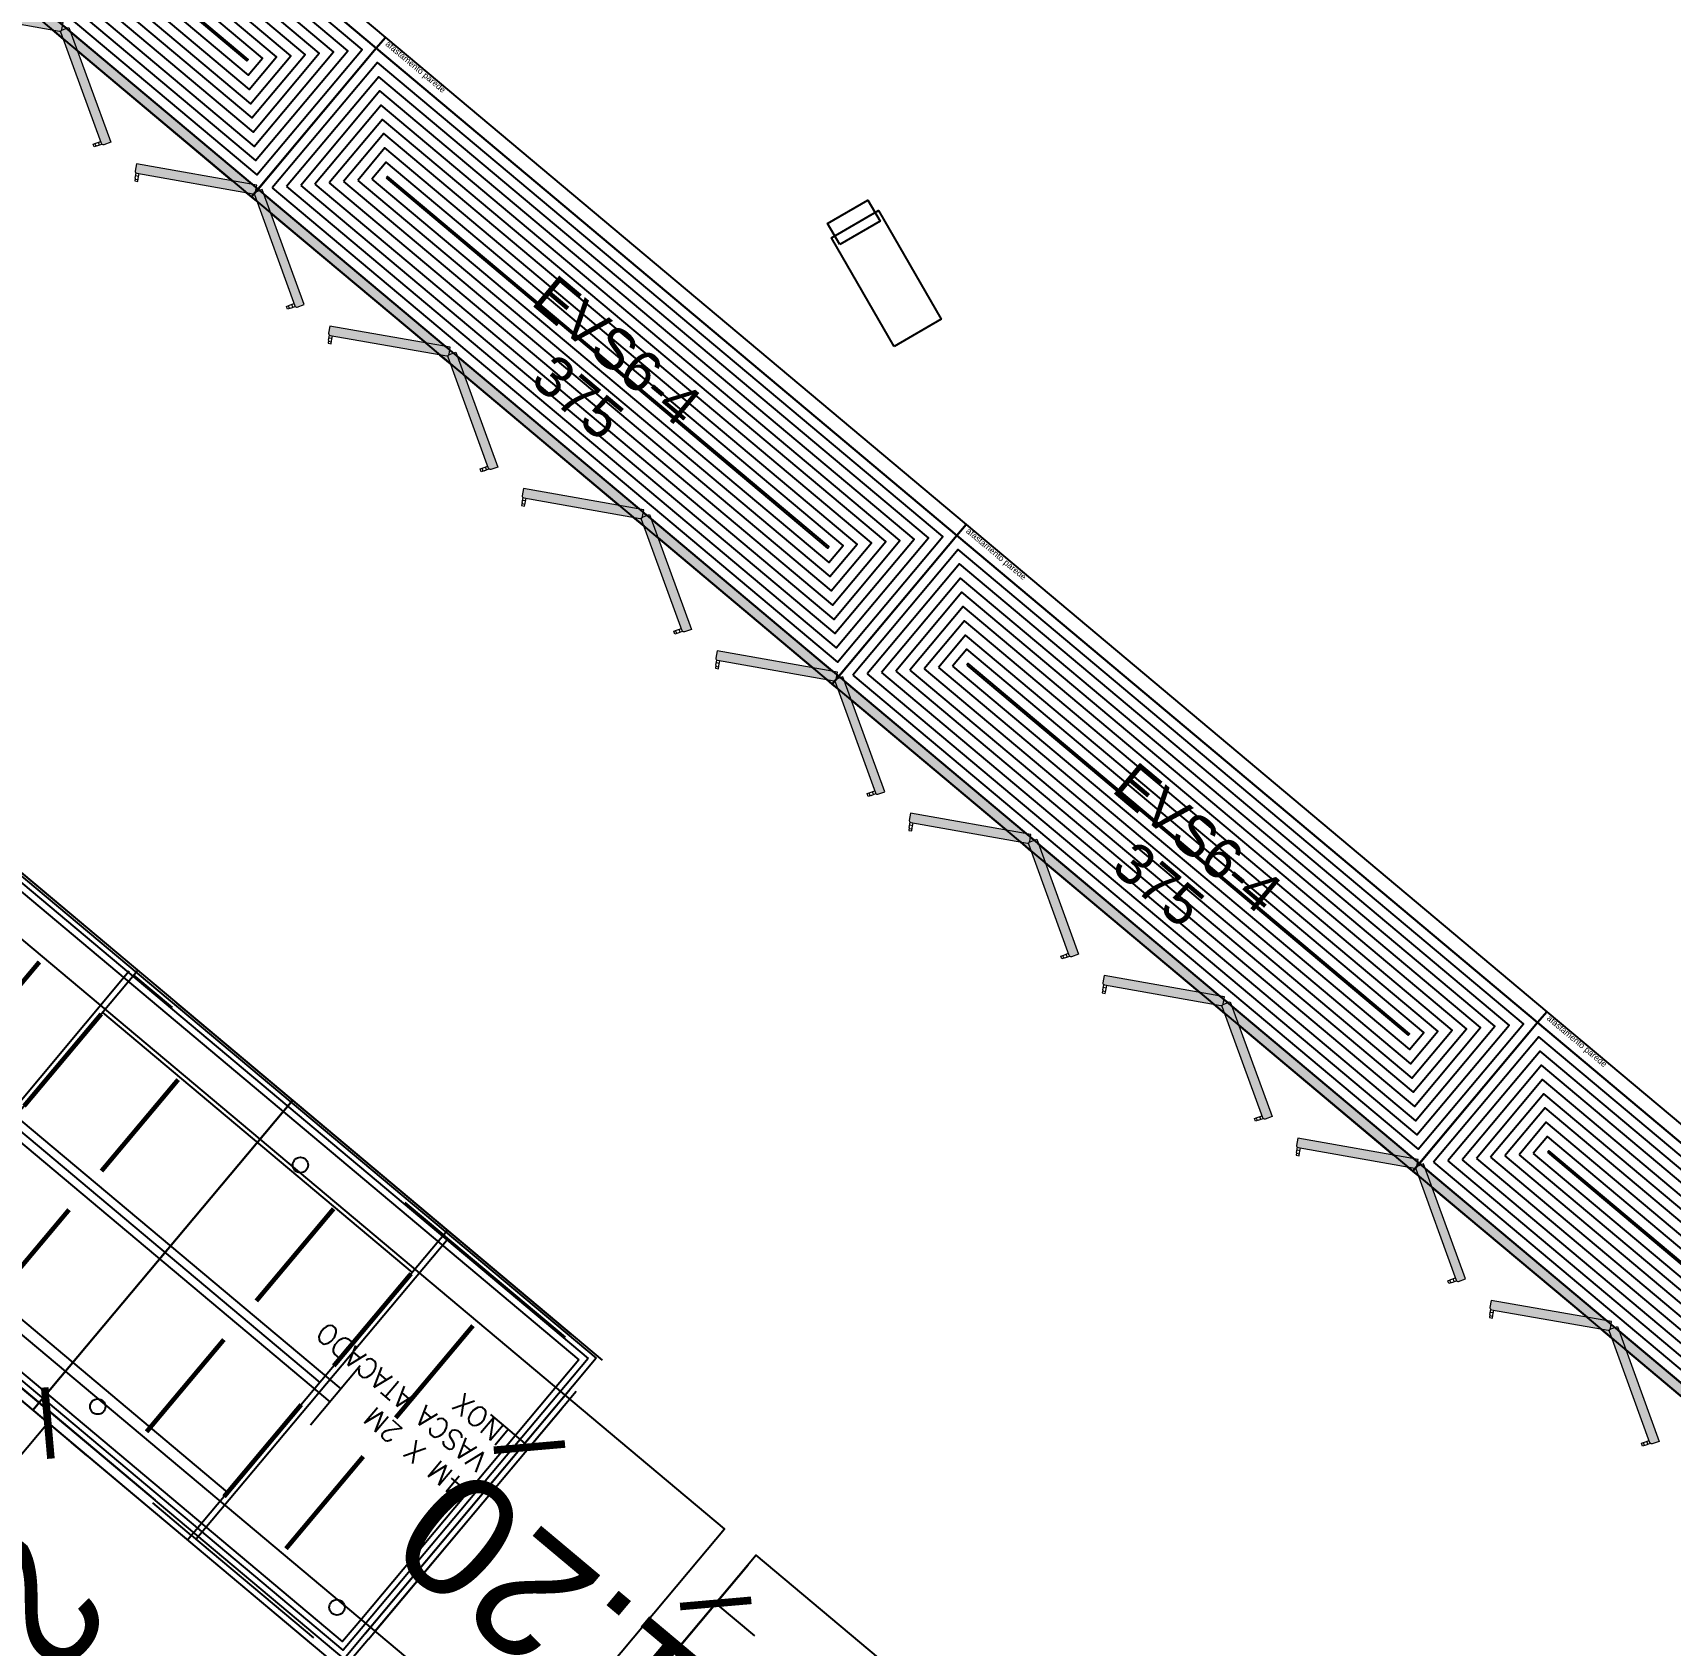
# Model space of a CAD drawing. Header units: metres. Extents: x 822482 to 822767, y 9662202 to 9662512.
# Drawn here: x 822666.51 to 822674.61, y 9662431.1 to 9662439.08 of the extents above; entities that cross this region are included whole.
import ezdxf
from ezdxf.enums import TextEntityAlignment as Align
from ezdxf.lldxf.tags import DXFTag

# ---------------------------------------------------------------- set-up
doc = ezdxf.new("R2010")
doc.units = ezdxf.units.M
for name, color, linetype in [('APRESENTAÇÃO PRÓMARKET', 7, 'Continuous'), ('ARQ_NE_EQUIPAMENTOS', 7, 'Continuous'), ('wbc_gabinete', 7, 'Continuous'), ('wbc_info_corte_gabinete', 7, 'Continuous')]:
    doc.layers.add(name, color=color, linetype=linetype)
doc.layers.add('ARQ_NE_COTAS', color=7, linetype='Continuous', true_color=0x000000)
doc.layers.add('wbc_balcao', color=7, linetype='Continuous', lineweight=0)
doc.styles.add('Arial', font='arial.ttf', dxfattribs={"height": 0.6})
doc.styles.add('ROMANS', font='romans', dxfattribs={"height": 0.2})
doc.styles.get("Standard").update_dxf_attribs({"font": 'arial.ttf'})
tags = doc.linetypes.add('DASH2', pattern=[19.05, 12.7, -6.35]).pattern_tags.tags
tags[6:7] = [DXFTag(74, 4), DXFTag(75, 0), DXFTag(340, '0'), DXFTag(46, 0.0), DXFTag(50, 0.0), DXFTag(44, 0.0), DXFTag(45, 0.0)]
tags[4:5] = [DXFTag(74, 4), DXFTag(75, 0), DXFTag(340, '0'), DXFTag(46, 0.0), DXFTag(50, 0.0), DXFTag(44, 0.0), DXFTag(45, 0.0)]
doc.dimstyles.new('1-300', dxfattribs={"dimtxt": 0.6, "dimasz": 0.25, "dimexe": 0.25, "dimexo": 0.25, "dimgap": 0.25, "dimtad": 1, "dimzin": 4, "dimdsep": 46, "dimtxsty": 'Arial', "dimblk": 'ARCHTICK', "dimcen": 0.25, "dimclrd": 256, "dimclre": 256, "dimclrt": 256, "dimadec": 0, "dimazin": 0, "dimtfac": 0.066667, "dimtix": 1, "dimtofl": 0, "dimtmove": 0, "dimatfit": 3, "dimldrblk": 'ARCHTICK', "dimfxl": 0.25, "dimtvp": 1, "dimtolj": 1, "dimtzin": 0, "dimarcsym": 0})

# ---------------------------------------------------------------- blocks, each defined once
blk = doc.blocks.new('*U478')
at = {"layer": 'APRESENTAÇÃO PRÓMARKET', "color": 8}
blk.add_lwpolyline([(300, 55.01), (300, 75.01), (-300, 75.01), (-300, 55.01), (-300, -55), (-300, -75), (300, -75), (300, -55)], close=True, dxfattribs=at)
at = {"layer": 'APRESENTAÇÃO PRÓMARKET', "color": 8, "const_width": 2.27}
for points in [[(-180, 72), (-180, 12.5)], [(-140, 72), (-140, 12.5)], [(-100, 72), (-100, 12.5)], [(50, 72), (50, 12.5)], [(100, 72), (100, 12.5)], [(140, 72), (140, 12.5)], [(-50, 71.5), (-50, 12.5)], [(-180, -12.5), (-180, -72)], [(-140, -12.5), (-140, -72)], [(-100, -12.5), (-100, -72)], [(-50, -12.5), (-50, -72)], [(50, -12.5), (50, -72)], [(100, -12.5), (100, -72)], [(140, -12.5), (140, -72)]]:
    blk.add_lwpolyline(points, dxfattribs=at)
blk = doc.blocks.new('_ARCHTICK')
at = {"color": 0, "linetype": 'ByBlock', "const_width": 0.15}
blk.add_lwpolyline([(-0.5, -0.5), (0.5, 0.5)], dxfattribs=at)
blk = doc.blocks.new('*D492')
at = {"layer": 'ARQ_NE_COTAS', "lineweight": -2, "transparency": 16777216}
for p, q in [((345.4326, -248.9098), (345.4326, -250.3489)), ((344.2295, -249.1598), (344.2295, -250.3489)), ((344.2295, -250.0989), (343.9795, -250.0989)), ((345.4326, -250.0989), (345.6826, -250.0989))]:
    blk.add_line(p, q, dxfattribs=at)
at = {"layer": 'Defpoints', "color": 0, "transparency": 16777216}
for p in [(345.4326, -248.6598), (344.2295, -248.9098), (345.4326, -250.0989)]:
    blk.add_point(p, dxfattribs=at)
at = {"layer": 'ARQ_NE_COTAS', "lineweight": -2, "transparency": 16777216, "xscale": 0.25, "yscale": 0.25, "zscale": 0.25}
blk.add_blockref('_ARCHTICK', (344.2295, -250.0989), dxfattribs=at)
at = {"layer": 'ARQ_NE_COTAS', "lineweight": -2, "transparency": 16777216, "xscale": 0.25, "yscale": 0.25, "zscale": 0.25, "rotation": 180}
blk.add_blockref('_ARCHTICK', (345.4326, -250.0989), dxfattribs=at)
at = {"layer": 'ARQ_NE_COTAS', "transparency": 16777216, "insert": (344.831, -249.5425), "char_height": 0.6, "attachment_point": 5, "style": 'Arial'}
blk.add_mtext('\\A1;1.20', dxfattribs=at)
blk = doc.blocks.new('*D497')
at = {"layer": 'ARQ_NE_COTAS', "lineweight": -2, "transparency": 16777216}
for p, q in [((347.1826, -246.0524), (347.0849, -246.0524)), ((347.3349, -248.6589), (347.3349, -246.0524)), ((347.1826, -248.6589), (347.0849, -248.6589))]:
    blk.add_line(p, q, dxfattribs=at)
at = {"layer": 'Defpoints', "color": 0, "transparency": 16777216}
for p in [(347.3349, -246.0524), (347.4326, -246.0524), (347.4326, -248.6589)]:
    blk.add_point(p, dxfattribs=at)
at = {"layer": 'ARQ_NE_COTAS', "lineweight": -2, "transparency": 16777216, "xscale": 0.25, "yscale": 0.25, "zscale": 0.25}
for p, rotation in [((347.3349, -246.0524), 90), ((347.3349, -248.6589), 270)]:
    blk.add_blockref('_ARCHTICK', p, dxfattribs=dict(at, rotation=rotation))
at = {"layer": 'ARQ_NE_COTAS', "transparency": 16777216, "insert": (346.7785, -247.3557), "char_height": 0.6, "attachment_point": 5, "rotation": 90, "style": 'Arial'}
blk.add_mtext('\\A1;2.61', dxfattribs=at)
blk = doc.blocks.new('EVS6-4_375')
at = {"layer": 'wbc_gabinete', "transparency": 33554687}
h = blk.add_hatch(color=255, dxfattribs=at)
edge = h.paths.add_edge_path()
edge.add_arc((0.96, 2.64), 1.06, 158.81082, 234.59275)
edge.add_line((0.34, 1.77), (51.07, -27.51))
edge.add_arc((51.51, -26.55), 1.06, 245.32634, 321.10827)
edge.add_line((52.34, -27.22), (54.16, -24.09))
edge.add_line((54.16, -24.09), (1.76, 6.16))
edge.add_line((1.76, 6.16), (0.04, 3.17))
edge.add_line((0.04, 3.17), (-0.03, 3.02))
edge = h.paths.add_edge_path()
edge.add_line((124.86, 3.17), (123.14, 6.16))
edge.add_line((123.14, 6.16), (70.74, -24.09))
edge.add_line((70.74, -24.09), (72.56, -27.22))
edge.add_arc((73.39, -26.55), 1.06, 218.89173, 294.67366)
edge.add_line((73.83, -27.51), (124.56, 1.77))
edge.add_arc((123.94, 2.64), 1.06, 305.40725, 381.18918)
edge.add_arc((123.94, 2.64), 1.06, 21.18918, 30)
edge = h.paths.add_edge_path()
edge.add_line((177.44, -27.22), (179.26, -24.09))
edge.add_line((179.26, -24.09), (126.86, 6.16))
edge.add_line((126.86, 6.16), (125.14, 3.17))
edge.add_arc((126.06, 2.64), 1.06, 150, 158.81082)
edge.add_arc((126.06, 2.64), 1.06, 158.89173, 234.67366)
edge.add_line((125.44, 1.77), (176.17, -27.51))
edge.add_arc((176.61, -26.55), 1.06, 245.40725, 321.18918)
edge = h.paths.add_edge_path()
edge.add_line((249.86, 3.17), (248.14, 6.16))
edge.add_line((248.14, 6.16), (195.74, -24.09))
edge.add_line((195.74, -24.09), (197.56, -27.22))
edge.add_arc((198.39, -26.55), 1.06, 218.89173, 294.67366)
edge.add_line((198.83, -27.51), (249.56, 1.77))
edge.add_arc((248.94, 2.64), 1.06, 305.40725, 381.18918)
edge.add_arc((248.94, 2.64), 1.06, 21.18918, 30)
edge = h.paths.add_edge_path()
edge.add_line((302.44, -27.22), (304.26, -24.09))
edge.add_line((304.26, -24.09), (251.86, 6.16))
edge.add_line((251.86, 6.16), (250.14, 3.17))
edge.add_arc((251.06, 2.64), 1.06, 150, 158.81082)
edge.add_arc((251.06, 2.64), 1.06, 158.89173, 234.67366)
edge.add_line((250.44, 1.77), (301.17, -27.51))
edge.add_arc((301.61, -26.55), 1.06, 245.40725, 321.18918)
edge = h.paths.add_edge_path()
edge.add_line((374.96, 3.17), (373.24, 6.16))
edge.add_line((373.24, 6.16), (320.84, -24.09))
edge.add_line((320.84, -24.09), (322.66, -27.22))
edge.add_arc((323.49, -26.55), 1.06, 218.89173, 294.67366)
edge.add_line((323.93, -27.51), (374.66, 1.77))
edge.add_arc((374.04, 2.64), 1.06, 305.40725, 381.18918)
edge.add_arc((374.04, 2.64), 1.06, 21.18918, 30)
blk.add_hatch(color=9, dxfattribs=at).paths.add_polyline_path([(375, 0), (375, 5), (0, 5), (0, 0)])
at = {"layer": 'Defpoints', "color": 6, "linetype": 'DASH2', "ltscale": 0.5}
for p, q in [((0, 96), (0, 103)), ((0, 103), (375, 103)), ((375, 103), (375, 96))]:
    blk.add_line(p, q, dxfattribs=at)
at = {"layer": 'wbc_balcao', "linetype": 'Continuous', "transparency": 33554687}
for p, q in [((0, 0), (0, 3)), ((3.42, 0), (0, 0)), ((128.52, 0), (121.48, 0)), ((253.52, 0), (246.48, 0)), ((375, 0), (371.58, 0)), ((48.05, -30.39), (48.8, -29.09)), ((49.35, -31.14), (48.05, -30.39)), ((49.85, -30.27), (48.55, -29.52)), ((48.8, -29.09), (50.05, -26.93)), ((50.1, -29.84), (49.35, -31.14)), ((50.73, -28.74), (49.43, -27.99)), ((50.1, -29.84), (51.39, -27.6)), ((74.8, -29.84), (73.51, -27.6)), ((74.17, -28.74), (75.47, -27.99)), ((74.8, -29.84), (75.55, -31.14)), ((76.1, -29.09), (74.85, -26.93)), ((75.05, -30.27), (76.35, -29.52)), ((75.55, -31.14), (76.85, -30.39)), ((76.85, -30.39), (76.1, -29.09)), ((173.15, -30.39), (173.9, -29.09)), ((174.45, -31.14), (173.15, -30.39)), ((174.95, -30.27), (173.65, -29.52)), ((173.9, -29.09), (175.15, -26.93)), ((175.2, -29.84), (174.45, -31.14)), ((175.83, -28.74), (174.53, -27.99)), ((175.2, -29.84), (176.49, -27.6)), ((199.8, -29.84), (198.51, -27.6)), ((199.17, -28.74), (200.47, -27.99)), ((199.8, -29.84), (200.55, -31.14)), ((201.1, -29.09), (199.85, -26.93)), ((200.05, -30.27), (201.35, -29.52)), ((200.55, -31.14), (201.85, -30.39)), ((201.85, -30.39), (201.1, -29.09)), ((298.15, -30.39), (298.9, -29.09)), ((299.45, -31.14), (298.15, -30.39)), ((299.95, -30.27), (298.65, -29.52)), ((298.9, -29.09), (300.15, -26.93)), ((300.2, -29.84), (299.45, -31.14)), ((300.83, -28.74), (299.53, -27.99)), ((300.2, -29.84), (301.49, -27.6)), ((324.9, -29.84), (323.61, -27.6)), ((324.27, -28.74), (325.57, -27.99)), ((324.9, -29.84), (325.65, -31.14)), ((326.2, -29.09), (324.95, -26.93)), ((325.15, -30.27), (326.45, -29.52)), ((325.65, -31.14), (326.95, -30.39)), ((326.95, -30.39), (326.2, -29.09))]:
    blk.add_line(p, q, dxfattribs=at)
at = {"layer": 'wbc_balcao', "color": 7, "transparency": 33554687}
for points in [[(-0.03, 3.02, 0.343264), (0.34, 1.77), (51.07, -27.51, 0.343264), (52.34, -27.22), (54.16, -24.09), (1.76, 6.16), (0.04, 3.17)], [(124.86, 3.17), (123.14, 6.16), (70.74, -24.09), (72.56, -27.22, 0.343264), (73.83, -27.51), (124.56, 1.77, 0.343264), (124.93, 3.02, 0.038463), (124.86, 3.17, 0.038463)], [(177.44, -27.22, -0.343264), (176.17, -27.51), (125.44, 1.77, -0.343264), (125.07, 3.02, -0.038463), (125.14, 3.17), (126.86, 6.16), (179.26, -24.09), (177.44, -27.22)], [(249.86, 3.17), (248.14, 6.16), (195.74, -24.09), (197.56, -27.22, 0.343264), (198.83, -27.51), (249.56, 1.77, 0.343264), (249.93, 3.02, 0.038463), (249.86, 3.17, 0.038463)], [(302.44, -27.22, -0.343264), (301.17, -27.51), (250.44, 1.77, -0.343264), (250.07, 3.02, -0.038463), (250.14, 3.17), (251.86, 6.16), (304.26, -24.09), (302.44, -27.22)], [(374.96, 3.17), (373.24, 6.16), (320.84, -24.09), (322.66, -27.22, 0.343264), (323.93, -27.51), (374.66, 1.77, 0.343264), (375.03, 3.02, 0.038463), (374.96, 3.17, 0.038463)]]:
    blk.add_lwpolyline(points, format="xyb", close=True, dxfattribs=at)
at = {"layer": 'wbc_balcao', "linetype": 'Continuous', "transparency": 33554687}
for centre, radius, start, end in [((0.96, 2.64), 1.06, 150, 158.81082), ((123.06, 6.08), 0.03, 120, 210)]:
    blk.add_arc(centre, radius, start, end, dxfattribs=at)
at = {"layer": 'wbc_gabinete'}
for p, q in [((0, 5), (1.09, 5)), ((3.77, 5), (121.13, 5)), ((123.81, 5), (126.19, 5)), ((128.87, 5), (246.13, 5)), ((248.81, 5), (251.19, 5)), ((253.87, 5), (371.23, 5)), ((373.91, 5), (375, 5))]:
    blk.add_line(p, q, dxfattribs=at)
for points in [[(371.58, 0), (375, 0), (375, 0), (375, 96), (0, 96), (0, 0), (3.42, 0)], [(373.91, 5), (375, 5), (375, 5), (375, 96), (0, 96), (0, 5), (1.09, 5)], [(3.42, 0), (0, 0), (0, 0), (0, 96), (375, 96), (375, 0), (371.58, 0)], [(1.09, 5), (0, 5), (0, 0), (3.42, 0)], [(121.13, 5), (3.77, 5)], [(3.77, 5), (121.13, 5)], [(112.47, 0), (12.43, 0)], [(12.43, 0), (112.47, 0)], [(12.43, 0), (112.47, 0)], [(121.48, 0), (128.52, 0)], [(121.48, 0), (128.52, 0)], [(128.52, 0), (121.48, 0)], [(126.19, 5), (123.81, 5)], [(123.81, 5), (126.19, 5)], [(246.13, 5), (128.87, 5)], [(128.87, 5), (246.13, 5)], [(237.47, 0), (137.53, 0)], [(137.53, 0), (237.47, 0)], [(137.53, 0), (237.47, 0)], [(253.52, 0), (246.48, 0)], [(246.48, 0), (253.52, 0)], [(246.48, 0), (253.52, 0)], [(251.19, 5), (248.81, 5)], [(248.81, 5), (251.19, 5)], [(371.23, 5), (253.87, 5)], [(253.87, 5), (371.23, 5)], [(362.57, 0), (262.53, 0)], [(262.53, 0), (362.57, 0)], [(262.53, 0), (362.57, 0)], [(371.58, 0), (375, 0), (375, 0), (375, 5), (373.91, 5)]]:
    blk.add_lwpolyline(points, dxfattribs=at)
at = {"layer": 'wbc_gabinete', "color": 141, "transparency": 33554687}
for points in [[(5, 10), (370, 10), (370, 91), (5, 91)], [(10, 15), (365, 15), (365, 86), (10, 86)], [(15, 20), (360, 20), (360, 81), (15, 81)], [(20, 25), (355, 25), (355, 76), (20, 76)], [(25, 30), (350, 30), (350, 71), (25, 71)], [(30, 35), (345, 35), (345, 66), (30, 66)], [(35, 40), (340, 40), (340, 61), (35, 61)], [(40, 45), (335, 45), (335, 56), (40, 56)], [(45, 50), (330, 50), (330, 51), (45, 51)]]:
    blk.add_lwpolyline(points, close=True, dxfattribs=at)
at = {"layer": 'wbc_gabinete', "color": 9}
blk.add_lwpolyline([(375, 0), (375, 5), (0, 5), (0, 0)], close=True, dxfattribs=at)
at = {"layer": 'Defpoints', "color": 6, "insert": (2.17, 103), "char_height": 3, "width": 80.5068, "attachment_point": 1}
blk.add_mtext('{afastamento parede}', dxfattribs=at)
blk = doc.blocks.new('A$C8f1b9c42')
at = {"layer": 'ARQ_NE_EQUIPAMENTOS'}
for p, q in [((345.4326, -248.8599), (345.4326, -248.6599)), ((345.4326, -248.6599), (349.4326, -248.6599)), ((346.6826, -248.6599), (345.6326, -248.6599)), ((346.4326, -248.6899), (345.645, -248.6899)), ((346.4026, -250.6299), (346.4026, -248.6899)), ((346.4326, -250.6599), (346.4326, -248.6599)), ((346.4326, -248.6899), (346.6826, -248.6899)), ((348.1826, -248.6599), (346.6826, -248.6599)), ((347.4326, -248.6599), (347.4326, -250.6599)), ((347.4326, -250.6599), (347.4326, -248.6599)), ((347.4326, -250.6599), (347.4326, -248.6599)), ((348.4326, -250.6599), (348.4326, -248.6599)), ((348.4626, -250.6299), (348.4626, -248.6899)), ((345.4326, -248.8599), (345.4326, -250.4599)), ((345.4626, -248.8723), (345.4626, -250.4474)), ((349.4326, -250.6599), (345.4326, -250.6599)), ((345.6326, -250.6599), (346.6826, -250.6599)), ((345.645, -250.6299), (346.4326, -250.6299)), ((346.6826, -250.6299), (346.4326, -250.6299)), ((346.6826, -250.6599), (348.1826, -250.6599)), ((348.1826, -250.6299), (348.4326, -250.6299)), ((349.2326, -250.6599), (348.1826, -250.6599))]:
    blk.add_line(p, q, dxfattribs=at)
for points in [[(345.4626, -250.6478), (345.4626, -250.4654), (345.4626, -248.8902), (345.4626, -248.7078), (349.4026, -248.7078), (349.4026, -250.6478)], [(345.4926, -250.6217), (345.4926, -248.9026), (345.4926, -248.7378), (349.3726, -248.7378), (349.3726, -250.6217)], [(345.5226, -250.5878), (345.5226, -250.4405), (345.5226, -248.9151), (345.5226, -248.7678), (349.3426, -248.7678), (349.3426, -250.5878)]]:
    blk.add_lwpolyline(points, close=True, dxfattribs=at)
for points in [[(348.1826, -248.7078), (346.6826, -248.7078)], [(348.4326, -248.9678), (346.4326, -248.9678)], [(346.3326, -249.8694), (346.3326, -249.4862)], [(348.5326, -249.6362), (346.3326, -249.6362)], [(348.4326, -249.6778), (346.4326, -249.6778)], [(348.5326, -249.7194), (346.3326, -249.7193)], [(348.4326, -250.3878), (346.4326, -250.3878)]]:
    blk.add_lwpolyline(points, dxfattribs=at)
for centre in [(345.6526, -248.8799), (347.1976, -248.8799), (347.1976, -250.4399)]:
    blk.add_circle(centre, 0.0381, dxfattribs=at)
at = {"layer": 'ARQ_NE_EQUIPAMENTOS', "xscale": 0.01, "yscale": 0.01, "zscale": 0.01, "rotation": 180.000000003544}
for p in [(347.4326, -245.3023), (341.2295, -249.6598), (347.4326, -249.6598)]:
    blk.add_blockref('*U478', p, dxfattribs=at)
at = {"layer": 'wbc_balcao', "color": 7, "transparency": 33554687, "xscale": 0.009999999999999998, "yscale": 0.009999999999999998, "zscale": 0.009999999999999998, "rotation": 179.999999989516}
for p in [(342.9607, -253.954), (346.7107, -253.954), (350.4607, -253.954), (354.2107, -253.954)]:
    blk.add_blockref('EVS6-4_375', p, dxfattribs=at)
at = {"layer": 'ARQ_NE_EQUIPAMENTOS', "insert": (346.7921, -249.8828), "char_height": 0.100001, "width": 2.48, "attachment_point": 5, "rotation": 0, "style": 'ROMANS'}
blk.add_mtext('\\pxql;4M X 2M\\PVASCA ATACADO\\PINOX', dxfattribs=at)
at = {"layer": 'wbc_info_corte_gabinete', "transparency": 33554687}
for s, p in [('375', (344.8357, -254.134, 0.0001)), ('375', (348.5857, -254.134, 0.0001)), ('EVS6-4', (344.8357, -254.434, 0.0001)), ('EVS6-4', (348.5857, -254.434, 0.0001))]:
    blk.add_text(s, height=0.2, rotation=180, dxfattribs=at).set_placement(p, align=Align.CENTER)
at = {"layer": 'ARQ_NE_COTAS'}
dim = blk.add_linear_dim(base=(347.3349, -246.0524), p1=(347.4326, -248.6589), p2=(347.4326, -246.0524), angle=90, dimstyle='1-300', dxfattribs=at)
dim.commit()
dim.dimension.update_dxf_attribs({"geometry": '*D497', "text_midpoint": (346.7785, -247.3557)})
dim = blk.add_linear_dim(base=(345.4326, -250.0989), p1=(344.2295, -248.9098), p2=(345.4326, -248.6598), dimstyle='1-300', dxfattribs=at)
dim.commit()
dim.dimension.update_dxf_attribs({"geometry": '*D492', "text_midpoint": (344.831, -249.5425)})

msp = doc.modelspace()

# ---------------------------------------------------------------- linework, layer by layer
at = {"layer": 'ARQ_NE_COTAS', "color": 1}
for points in [[(822670.5038, 9662438.0292), (822670.4434, 9662438.1334), (822670.642, 9662438.2485), (822670.7024, 9662438.1443)], [(822670.7729, 9662437.5254), (822670.4617, 9662438.0624), (822670.6945, 9662438.1973), (822671.0056, 9662437.6602)]]:
    msp.add_lwpolyline(points, close=True, dxfattribs=at)

# ---------------------------------------------------------------- block references
at = {"ltscale": 10, "rotation": 140.0090103764572}
msp.add_blockref('A$C8f1b9c42', (822772.889, 9662018.4697), dxfattribs=at)

doc.saveas('drawing.dxf')
